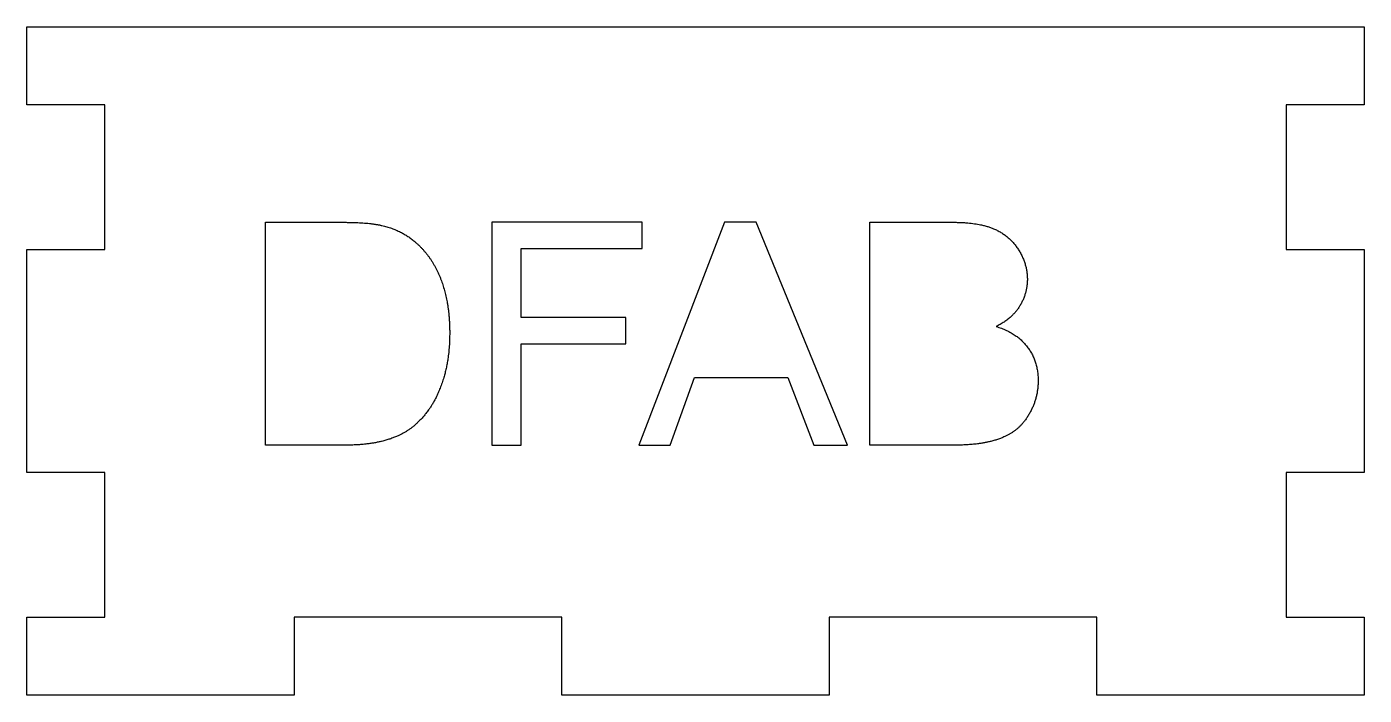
# Model space of a CAD drawing. Header units: millimetres. Extents: x 0 to 60, y 0 to 30.
import ezdxf

# ---------------------------------------------------------------- set-up
doc = ezdxf.new("R2010")
doc.units = ezdxf.units.MM
doc.layers.get('0').update_dxf_attribs({"linetype": 'CONTINUOUS'})

msp = doc.modelspace()

# ---------------------------------------------------------------- linework, layer by layer
for p, q in [((10.705, 11.224), (10.705, 21.224)), ((10.705, 21.224), (14.15, 21.224)), ((37.82, 11.224), (37.82, 21.224)), ((37.82, 21.224), (41.571, 21.224)), ((14.314, 11.224), (10.705, 11.224)), ((41.633, 11.224), (37.82, 11.224))]:
    msp.add_line(p, q)
for points in [[(0, 30), (60, 30), (60, 26.5), (56.5, 26.5), (56.5, 20), (60, 20), (60, 10), (56.5, 10), (56.5, 3.5), (60, 3.5), (60, 0), (48, 0), (48, 3.5), (36, 3.5), (36, 0), (24, 0), (24, 3.5), (12, 3.5), (12, 0), (0, 0), (0, 3.5), (3.5, 3.5), (3.5, 10), (0, 10), (0, 20), (3.5, 20), (3.5, 26.5), (0, 26.5)], [(22.185, 15.767), (26.878, 15.767), (26.878, 16.947), (22.185, 16.947), (22.185, 20.044), (27.608, 20.044), (27.608, 21.224), (20.862, 21.224), (20.862, 11.224), (22.185, 11.224)], [(29.962, 14.253), (34.143, 14.253), (35.31, 11.224), (36.817, 11.224), (32.724, 21.224), (31.299, 21.224), (27.458, 11.224), (28.863, 11.224)]]:
    msp.add_lwpolyline(points, close=True)
for points in [[(14.15, 21.224), (15.316, 21.224), (15.93, 21.081)], [(15.93, 21.081), (16.79, 20.883), (17.397, 20.364)], [(41.571, 21.224), (42.717, 21.224), (43.41, 20.92)], [(43.41, 20.92), (44.102, 20.617), (44.494, 19.986)], [(17.397, 20.364), (18.188, 19.696), (18.58, 18.656)], [(44.494, 19.986), (44.887, 19.355), (44.887, 18.666)], [(18.58, 18.656), (18.973, 17.615), (18.973, 16.278)], [(44.887, 18.666), (44.887, 18.025), (44.539, 17.459)], [(44.539, 17.459), (44.191, 16.892), (43.488, 16.545)], [(18.973, 16.278), (18.973, 15.139), (18.707, 14.259)], [(43.488, 16.545), (44.396, 16.278), (44.883, 15.637)], [(44.883, 15.637), (45.371, 14.996), (45.371, 14.123)], [(18.707, 14.259), (18.441, 13.379), (18.024, 12.803)], [(45.371, 14.123), (45.371, 13.42), (45.074, 12.817)], [(18.024, 12.803), (17.608, 12.227), (17.114, 11.896)], [(45.074, 12.817), (44.777, 12.213), (44.341, 11.886)], [(17.114, 11.896), (16.619, 11.565), (15.92, 11.394)], [(44.341, 11.886), (43.904, 11.558), (43.246, 11.391)], [(15.92, 11.394), (15.221, 11.224), (14.314, 11.224)], [(43.246, 11.391), (42.588, 11.224), (41.633, 11.224)]]:
    msp.add_open_spline(points, degree=2)

doc.saveas('drawing.dxf')
